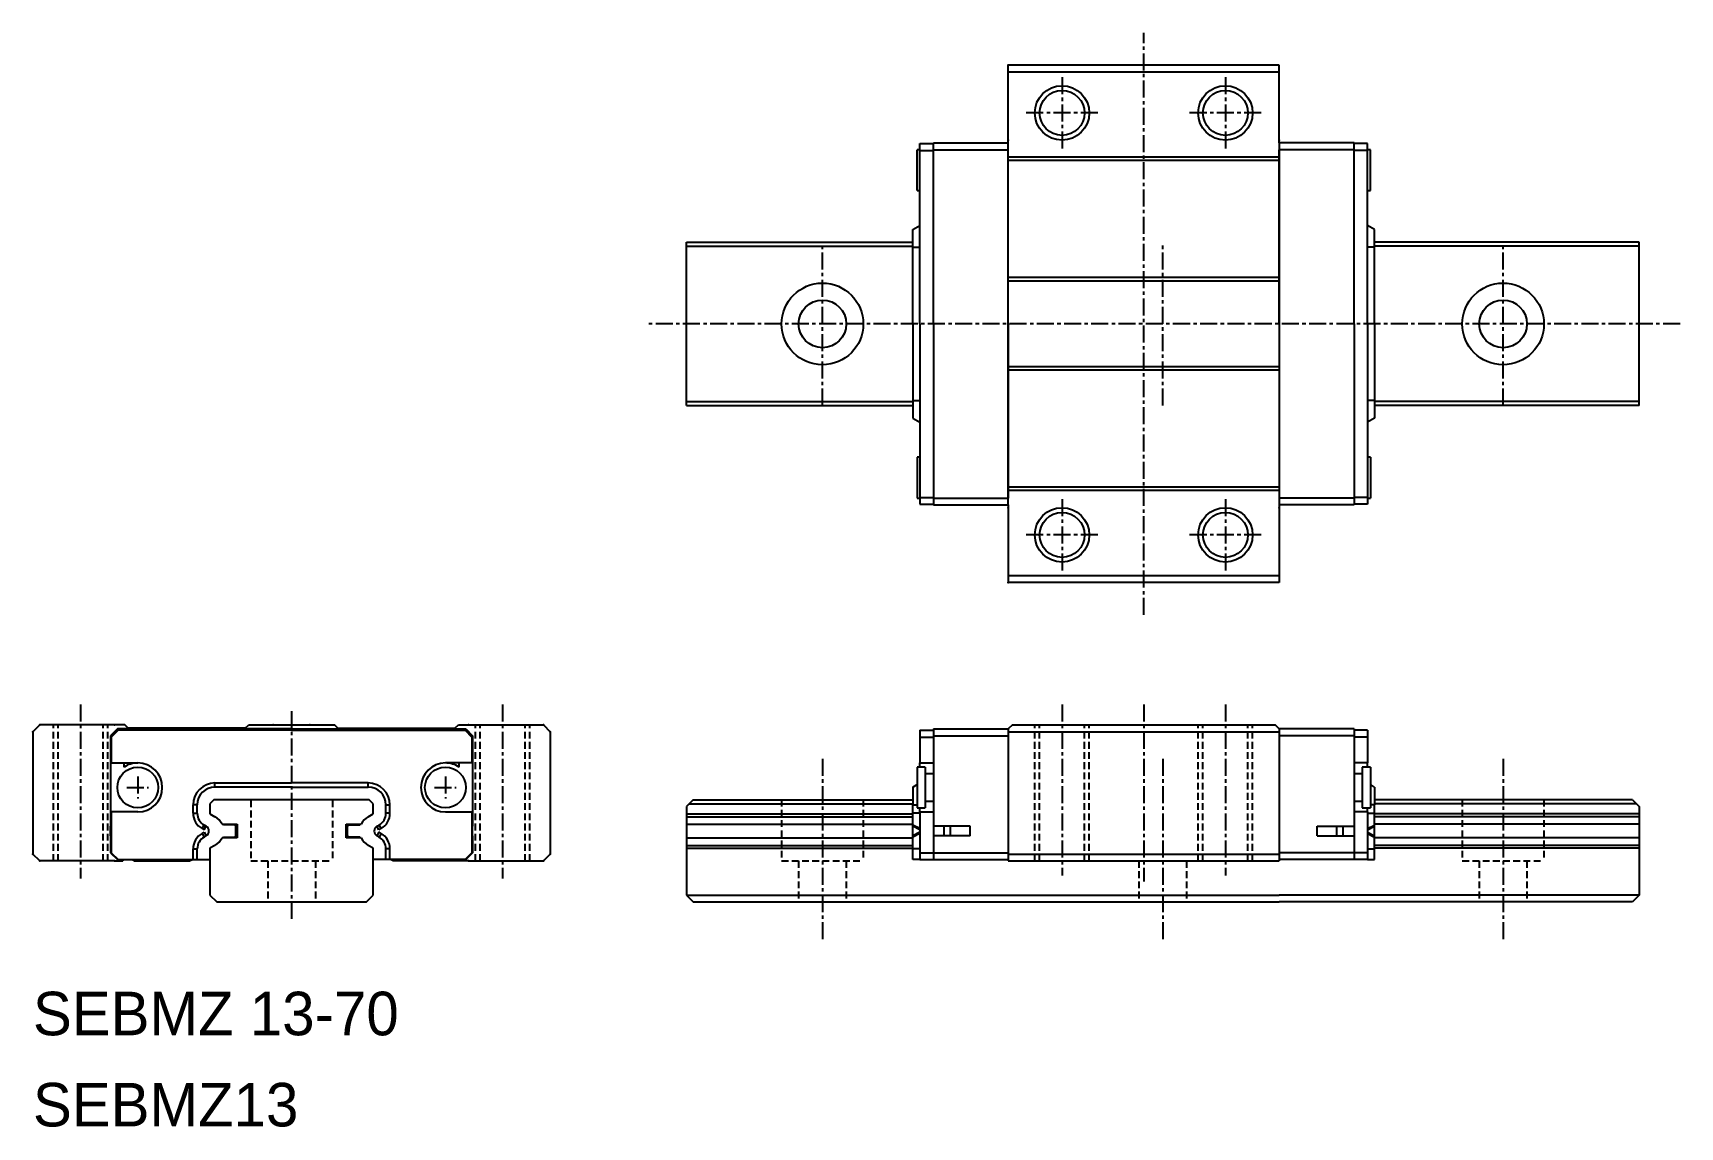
# Model space of a CAD drawing. Extents: x 10 to 131, y 10 to 90.
import ezdxf

# ---------------------------------------------------------------- set-up
doc = ezdxf.new("R2010")
doc.units = 0
doc.linetypes.add('CENTER', pattern=[2, 1.25, -0.25, 0.25, -0.25])
doc.linetypes.add('DASHED', pattern=[0.75, 0.5, -0.25])
doc.layers.get('0').update_dxf_attribs({"linetype": 'CONTINUOUS'})
doc.layers.add('CENTER', color=1, linetype='CENTER')

msp = doc.modelspace()

# ---------------------------------------------------------------- linework, layer by layer
at = {"color": 7, "linetype": 'CONTINUOUS'}
for p, q in [((101.55, 87.955), (81.65, 87.955)), ((81.65, 82.455), (81.65, 87.955)), ((101.55, 87.455), (81.65, 87.455)), ((101.55, 82.455), (101.55, 87.955)), ((81.65, 82.255), (81.65, 82.455)), ((101.55, 82.255), (101.55, 82.455)), ((75.15, 81.755), (74.95, 81.755)), ((74.95, 78.755), (74.95, 81.755)), ((75.15, 81.705), (75.15, 82.205)), ((75.15, 82.205), (76.15, 82.205)), ((75.15, 68.955), (75.15, 81.705)), ((75.15, 81.705), (76.15, 81.705)), ((76.15, 81.755), (76.15, 82.255)), ((76.15, 82.255), (81.65, 82.255)), ((76.15, 68.955), (76.15, 81.755)), ((76.15, 81.755), (81.65, 81.755)), ((81.65, 81.755), (81.65, 82.255)), ((81.65, 68.955), (81.65, 81.755)), ((81.65, 68.955), (81.65, 81.755)), ((101.55, 81.205), (81.65, 81.205)), ((101.55, 82.255), (101.55, 81.755)), ((107.05, 82.255), (101.55, 82.255)), ((101.55, 81.755), (101.55, 68.955)), ((101.55, 68.955), (101.55, 81.755)), ((107.05, 81.755), (101.55, 81.755)), ((107.05, 81.755), (107.05, 82.255)), ((108.05, 82.205), (107.05, 82.205)), ((107.05, 68.955), (107.05, 81.755)), ((108.05, 81.705), (107.05, 81.705)), ((108.05, 81.705), (108.05, 82.205)), ((108.25, 81.755), (108.05, 81.755)), ((108.05, 68.955), (108.05, 81.705)), ((108.25, 78.755), (108.25, 81.755)), ((101.55, 80.955), (81.65, 80.955)), ((74.95, 78.755), (75.15, 78.755)), ((108.05, 78.755), (108.25, 78.755)), ((74.65, 75.885), (75.15, 76.185)), ((74.65, 74.585), (74.65, 75.885)), ((108.55, 75.885), (108.05, 76.185)), ((108.55, 74.585), (108.55, 75.885)), ((58, 74.955), (74.65, 74.955)), ((58, 62.955), (58, 74.955)), ((58, 74.655), (74.65, 74.655)), ((74.65, 68.955), (74.65, 74.585)), ((74.65, 74.585), (75.15, 74.585)), ((108.55, 74.585), (108.05, 74.585)), ((128, 74.955), (108.55, 74.955)), ((128, 74.655), (108.55, 74.655)), ((108.55, 68.955), (108.55, 74.585)), ((128, 62.955), (128, 74.955)), ((101.55, 72.355), (81.65, 72.355)), ((101.55, 72.105), (81.65, 72.105)), ((74.65, 68.955), (74.65, 63.325)), ((75.15, 68.955), (75.15, 56.205)), ((76.15, 68.955), (76.15, 56.155)), ((81.65, 56.155), (81.65, 68.955)), ((81.65, 68.955), (81.65, 56.155)), ((101.55, 68.955), (101.55, 56.155)), ((101.55, 68.955), (101.55, 56.155)), ((107.05, 68.955), (107.05, 56.155)), ((108.05, 68.955), (108.05, 56.205)), ((108.55, 68.955), (108.55, 63.325)), ((101.55, 65.805), (81.65, 65.805)), ((101.55, 65.555), (81.65, 65.555)), ((58, 63.255), (74.65, 63.255)), ((58, 62.955), (74.65, 62.955)), ((74.65, 63.325), (75.15, 63.325)), ((74.65, 63.325), (74.65, 62.025)), ((108.55, 63.325), (108.05, 63.325)), ((108.55, 63.325), (108.55, 62.025)), ((128, 63.255), (108.55, 63.255)), ((128, 62.955), (108.55, 62.955)), ((74.65, 62.025), (75.15, 61.725)), ((108.55, 62.025), (108.05, 61.725)), ((74.95, 59.155), (74.95, 56.155)), ((75.15, 59.155), (74.95, 59.155)), ((108.25, 59.155), (108.05, 59.155)), ((108.25, 59.155), (108.25, 56.155)), ((101.55, 56.955), (81.65, 56.955)), ((74.95, 56.155), (75.15, 56.155)), ((75.15, 56.205), (76.15, 56.205)), ((75.15, 56.205), (75.15, 55.705)), ((75.15, 55.705), (76.15, 55.705)), ((76.15, 56.155), (81.65, 56.155)), ((76.15, 56.155), (76.15, 55.655)), ((101.55, 56.705), (81.65, 56.705)), ((81.65, 55.655), (81.65, 56.155)), ((107.05, 56.155), (101.55, 56.155)), ((101.55, 56.155), (101.55, 55.655)), ((108.05, 56.205), (107.05, 56.205)), ((107.05, 56.155), (107.05, 55.655)), ((108.05, 55.705), (107.05, 55.705)), ((108.05, 56.205), (108.05, 55.705)), ((108.05, 56.155), (108.25, 56.155)), ((76.15, 55.655), (81.65, 55.655)), ((81.65, 55.655), (81.65, 55.455)), ((81.65, 55.455), (81.65, 49.955)), ((107.05, 55.655), (101.55, 55.655)), ((101.55, 55.655), (101.55, 55.455)), ((101.55, 55.455), (101.55, 49.955)), ((101.55, 50.455), (81.65, 50.455)), ((101.55, 49.955), (81.65, 49.955)), ((10, 39), (10.5, 39.5)), ((10, 39), (10, 30)), ((16, 39.5), (10.5, 39.5)), ((16.2, 39.2), (15.7, 38.7)), ((16.25, 39.1), (15.75, 38.6)), ((16.75, 39.5), (16, 39.5)), ((29, 39.2), (16.2, 39.2)), ((29, 39.1), (16.25, 39.1)), ((17, 39.25), (16.75, 39.5)), ((25.6, 39.25), (17, 39.25)), ((25.6, 39.25), (25.85, 39.5)), ((25.85, 39.5), (27.65, 39.5)), ((27.65, 39.5), (30.35, 39.5)), ((27.65, 39.5), (30.35, 39.5)), ((29, 39.2), (41.8, 39.2)), ((29, 39.1), (41.75, 39.1)), ((30.35, 39.5), (32.15, 39.5)), ((32.4, 39.25), (32.15, 39.5)), ((32.4, 39.25), (41, 39.25)), ((41, 39.25), (41.25, 39.5)), ((41.25, 39.5), (42, 39.5)), ((41.75, 39.1), (42.25, 38.6)), ((41.8, 39.2), (42.3, 38.7)), ((42, 39.5), (47.5, 39.5)), ((47.5, 39.5), (48, 39)), ((48, 39), (48, 30)), ((75.15, 39.1), (75.15, 38.6)), ((75.15, 39.1), (76.15, 39.1)), ((76.15, 39.2), (81.65, 39.2)), ((76.15, 39.2), (76.15, 38.7)), ((81.95, 39.5), (81.65, 39.2)), ((81.65, 39.2), (81.65, 39)), ((81.65, 39), (101.55, 39)), ((81.65, 39), (81.65, 30)), ((81.95, 39.5), (101.25, 39.5)), ((101.55, 39.2), (101.25, 39.5)), ((107.05, 39.2), (101.55, 39.2)), ((101.55, 39.2), (101.55, 39)), ((101.55, 39), (101.55, 30)), ((107.05, 39.2), (107.05, 38.7)), ((108.05, 39.1), (107.05, 39.1)), ((108.05, 39.1), (108.05, 38.6)), ((15.7, 38.7), (15.7, 32.05)), ((15.75, 38.6), (15.75, 36.7)), ((42.25, 38.6), (42.25, 36.7)), ((42.3, 38.7), (42.3, 32.05)), ((75.15, 38.6), (76.15, 38.6)), ((75.15, 38.6), (75.15, 36.7)), ((76.15, 38.7), (76.15, 32.05)), ((76.15, 38.7), (81.65, 38.7)), ((107.05, 38.7), (101.55, 38.7)), ((107.05, 38.7), (107.05, 32.05)), ((108.05, 38.6), (107.05, 38.6)), ((108.05, 38.6), (108.05, 36.7)), ((15.75, 36.7), (17.7, 36.7)), ((16.7, 36.396663), (16.7, 36.7)), ((42.25, 36.7), (40.3, 36.7)), ((41.3, 36.396663), (41.3, 36.7)), ((75.55, 36.4), (74.95, 36.4)), ((74.95, 36.4), (74.95, 33.4)), ((75.15, 36.4), (75.15, 36.7)), ((75.15, 36.7), (76.15, 36.7)), ((75.55, 36.4), (75.55, 33.4)), ((108.05, 36.7), (107.05, 36.7)), ((108.25, 36.4), (107.65, 36.4)), ((107.65, 36.4), (107.65, 33.4)), ((108.05, 36.4), (108.05, 36.7)), ((108.25, 36.4), (108.25, 33.4)), ((23.37, 35.23), (29, 35.23)), ((23.37, 34.93), (23.37, 35.23)), ((34.63, 35.23), (29, 35.23)), ((34.63, 34.93), (34.63, 35.23)), ((74.65, 34.93), (74.95, 35.11)), ((76.15, 35.9), (75.55, 35.9)), ((107.65, 35.9), (107.05, 35.9)), ((108.55, 34.93), (108.25, 35.11)), ((23.3, 34), (23, 33.7)), ((29, 34), (23.3, 34)), ((29, 34.93), (23.37, 34.93)), ((29, 34.93), (34.63, 34.93)), ((34.7, 34), (29, 34)), ((35, 33.7), (34.7, 34)), ((58.5, 34), (58, 33.5)), ((58.5, 34), (74.65, 34)), ((74.65, 34.93), (74.65, 33.63)), ((75.55, 33.9), (76.15, 33.9)), ((107.05, 33.9), (107.65, 33.9)), ((108.55, 34.93), (108.55, 33.63)), ((127.5, 34), (108.55, 34)), ((127.5, 34), (128, 33.5)), ((17.7, 33.1), (15.75, 33.1)), ((15.75, 33.1), (15.75, 30.1)), ((22.07, 33.63), (21.77, 33.63)), ((21.77, 33.005322), (21.77, 33.63)), ((21.77, 33.005322), (22.07, 33.005322)), ((22.07, 33.005322), (22.07, 33.63)), ((23, 33.7), (23, 32.964907)), ((23, 32.964907), (23.3685, 32.752154)), ((34.6315, 32.752154), (35, 32.964907)), ((35, 32.964907), (35, 33.7)), ((35.93, 33.63), (36.23, 33.63)), ((35.93, 33.005322), (35.93, 33.63)), ((36.23, 33.005322), (35.93, 33.005322)), ((36.23, 33.005322), (36.23, 33.63)), ((40.3, 33.1), (42.25, 33.1)), ((42.25, 33.1), (42.25, 30.1)), ((58, 33.5), (58, 27)), ((58, 32.964907), (74.65, 32.964907)), ((58, 32.752154), (74.65, 32.752154)), ((58.2, 33.7), (74.65, 33.7)), ((74.65, 33.63), (74.95, 33.63)), ((74.65, 33.005322), (74.65, 33.63)), ((75.15, 33.005322), (74.65, 33.005322)), ((74.65, 32.139296), (74.65, 33.005322)), ((74.95, 33.4), (75.55, 33.4)), ((75.15, 33.1), (75.15, 33.4)), ((75.15, 33.1), (75.15, 30.1)), ((75.15, 33.1), (76.15, 33.1)), ((108.05, 33.1), (107.05, 33.1)), ((107.65, 33.4), (108.25, 33.4)), ((108.05, 33.1), (108.05, 33.4)), ((108.05, 33.1), (108.05, 30.1)), ((108.05, 33.005322), (108.55, 33.005322)), ((108.55, 33.63), (108.25, 33.63)), ((127.8, 33.7), (108.55, 33.7)), ((108.55, 33.005322), (108.55, 33.63)), ((108.55, 32.139296), (108.55, 33.005322)), ((128, 32.964907), (108.55, 32.964907)), ((128, 32.752154), (108.55, 32.752154)), ((128, 33.5), (128, 27)), ((15.7, 32.05), (15.75, 32.05)), ((15.7, 31.35), (15.7, 32.05)), ((22.42, 31.879489), (22.57, 32.139296)), ((22.42, 31.879489), (22.580883, 31.786603)), ((22.42, 31.520511), (22.575238, 31.610138)), ((22.42, 31.520511), (22.57, 31.260704)), ((22.730883, 32.04641), (22.57, 32.139296)), ((22.575238, 31.610138), (22.58675, 31.616785)), ((22.580994, 31.613206), (22.575238, 31.610138)), ((22.580883, 31.786603), (22.730883, 32.04641)), ((22.581105, 31.786475), (22.580883, 31.786603)), ((22.586638, 31.61671), (22.580994, 31.613206)), ((22.580994, 31.613206), (22.730883, 31.35359)), ((23.888805, 32.2), (25, 32.2)), ((23.966567, 32.200044), (23.988891, 32.150002)), ((24.8, 32.15), (23.988886, 32.15)), ((24.9, 31.35), (24.9, 32.05)), ((25, 32.2), (25, 31.2)), ((33, 32.2), (34.111195, 32.2)), ((33, 31.2), (33, 32.2)), ((33.1, 31.35), (33.1, 32.05)), ((33.2, 32.15), (34.011114, 32.15)), ((34.033433, 32.200044), (34.011109, 32.150002)), ((35.269117, 32.04641), (35.43, 32.139296)), ((35.419117, 31.786603), (35.269117, 32.04641)), ((35.419006, 31.613206), (35.269117, 31.35359)), ((35.424762, 31.610138), (35.41325, 31.616785)), ((35.413362, 31.61671), (35.419006, 31.613206)), ((35.418895, 31.786475), (35.419117, 31.786603)), ((35.419006, 31.613206), (35.424762, 31.610138)), ((35.58, 31.879489), (35.419117, 31.786603)), ((35.58, 31.520511), (35.424762, 31.610138)), ((35.58, 31.879489), (35.43, 32.139296)), ((35.58, 31.520511), (35.43, 31.260704)), ((42.3, 32.05), (42.25, 32.05)), ((42.3, 31.35), (42.3, 32.05)), ((58, 32.2), (74.65, 32.2)), ((74.65, 32.04641), (74.65, 32.139296)), ((75.15, 31.879489), (74.65, 32.139296)), ((74.65, 31.35359), (74.65, 32.04641)), ((75.15, 31.786603), (74.65, 32.04641)), ((75.149632, 31.613206), (74.65, 31.35359)), ((75.15, 31.520511), (74.65, 31.260704)), ((75.149632, 31.613206), (75.15, 31.610138)), ((78.85, 32.05), (76.15, 32.05)), ((76.15, 32.05), (76.15, 31.35)), ((76.95, 31.35), (76.95, 32.05)), ((77.410586, 31.35), (77.410586, 32.05)), ((78.85, 31.35), (78.85, 32.05)), ((104.35, 32.05), (107.05, 32.05)), ((104.35, 31.35), (104.35, 32.05)), ((105.789414, 31.35), (105.789414, 32.05)), ((106.25, 31.35), (106.25, 32.05)), ((107.05, 32.05), (107.05, 31.35)), ((108.05, 31.879489), (108.55, 32.139296)), ((108.05, 31.786603), (108.55, 32.04641)), ((108.050368, 31.613206), (108.05, 31.610138)), ((108.05, 31.520511), (108.55, 31.260704)), ((108.050368, 31.613206), (108.55, 31.35359)), ((128, 32.2), (108.55, 32.2)), ((108.55, 32.04641), (108.55, 32.139296)), ((108.55, 31.35359), (108.55, 32.04641)), ((15.7, 31.35), (15.75, 31.35)), ((15.7, 31.35), (15.7, 30.1)), ((21.77, 29.6), (21.77, 30.394678)), ((21.77, 30.394678), (22.07, 30.394678)), ((22.07, 29.6), (22.07, 30.394678)), ((22.57, 31.260704), (22.730883, 31.35359)), ((23.3685, 30.647846), (23, 30.435093)), ((23, 30.435093), (23, 27)), ((25, 31.2), (23.888805, 31.2)), ((23.966567, 31.199956), (23.988891, 31.249998)), ((23.988886, 31.25), (24.8, 31.25)), ((34.111195, 31.2), (33, 31.2)), ((34.011114, 31.25), (33.2, 31.25)), ((34.033433, 31.199956), (34.011109, 31.249998)), ((35, 30.435093), (34.6315, 30.647846)), ((35, 27), (35, 30.435093)), ((35.43, 31.260704), (35.269117, 31.35359)), ((35.93, 29.6), (35.93, 30.394678)), ((36.23, 30.394678), (35.93, 30.394678)), ((36.23, 29.6), (36.23, 30.394678)), ((42.3, 31.35), (42.25, 31.35)), ((42.3, 31.35), (42.3, 30.1)), ((58, 31.2), (74.65, 31.2)), ((58, 30.647846), (74.65, 30.647846)), ((58, 30.435093), (74.65, 30.435093)), ((74.65, 31.260704), (74.65, 31.35359)), ((74.65, 30.394678), (74.65, 31.260704)), ((74.65, 29.6), (74.65, 30.394678)), ((75.15, 30.394678), (74.65, 30.394678)), ((76.15, 31.35), (76.15, 30.1)), ((78.85, 31.35), (76.15, 31.35)), ((104.35, 31.35), (107.05, 31.35)), ((107.05, 31.35), (107.05, 30.1)), ((108.05, 30.394678), (108.55, 30.394678)), ((108.55, 31.260704), (108.55, 31.35359)), ((108.55, 30.394678), (108.55, 31.260704)), ((128, 31.2), (108.55, 31.2)), ((128, 30.647846), (108.55, 30.647846)), ((128, 30.435093), (108.55, 30.435093)), ((108.55, 29.6), (108.55, 30.394678)), ((10.5, 29.5), (10, 30)), ((16, 29.5), (10.5, 29.5)), ((15.7, 30.1), (16.2, 29.6)), ((15.75, 30.1), (16.25, 29.6)), ((16, 29.5), (16.6, 29.5)), ((16.2, 29.6), (16.25, 29.6)), ((16.25, 29.6), (21.77, 29.6)), ((17.4, 29.5), (21.5, 29.5)), ((21.5, 29.5), (21.72, 29.6)), ((21.77, 29.6), (22.07, 29.6)), ((22.07, 29.6), (23, 29.6)), ((35.93, 29.6), (35, 29.6)), ((36.23, 29.6), (35.93, 29.6)), ((41.75, 29.6), (36.23, 29.6)), ((36.472253, 29.5), (36.257803, 29.6)), ((42, 29.5), (36.472253, 29.5)), ((42.25, 30.1), (41.75, 29.6)), ((41.8, 29.6), (41.75, 29.6)), ((42.3, 30.1), (41.8, 29.6)), ((42, 29.5), (47.5, 29.5)), ((47.5, 29.5), (48, 30)), ((75.15, 29.6), (74.65, 29.6)), ((75.15, 30.1), (76.15, 30.1)), ((75.15, 30.1), (75.15, 29.6)), ((75.15, 29.6), (76.15, 29.6)), ((76.15, 30.1), (81.65, 30.1)), ((76.15, 30.1), (76.15, 29.6)), ((76.15, 29.6), (81.65, 29.6)), ((81.65, 30), (101.55, 30)), ((81.65, 30), (81.65, 29.5)), ((81.65, 29.5), (101.55, 29.5)), ((107.05, 30.1), (101.55, 30.1)), ((101.55, 30), (101.55, 29.5)), ((107.05, 29.6), (101.55, 29.6)), ((107.05, 30.1), (107.05, 29.6)), ((108.05, 30.1), (107.05, 30.1)), ((108.05, 29.6), (107.05, 29.6)), ((108.05, 30.1), (108.05, 29.6)), ((108.05, 29.6), (108.55, 29.6)), ((23, 27), (23.5, 26.5)), ((34.5, 26.5), (35, 27)), ((58, 27), (81.45, 27)), ((58, 27), (58.5, 26.5)), ((81.45, 27), (101.55, 27)), ((128, 27), (101.55, 27)), ((128, 27), (127.5, 26.5)), ((23.5, 26.5), (29, 26.5)), ((29, 26.5), (34.5, 26.5)), ((58.5, 26.5), (81.45, 26.5)), ((81.45, 26.5), (101.55, 26.5)), ((127.5, 26.5), (101.55, 26.5))]:
    msp.add_line(p, q, dxfattribs=at)
at = {"color": 3, "linetype": 'DASHED'}
for p, q in [((11.5, 29.5), (11.5, 39.5)), ((11.85, 29.5), (11.85, 39.5)), ((15.15, 29.5), (15.15, 39.5)), ((15.5, 29.5), (15.5, 39.5)), ((42.5, 29.5), (42.5, 39.5)), ((42.85, 29.5), (42.85, 39.5)), ((46.15, 29.5), (46.15, 39.5)), ((46.5, 29.5), (46.5, 39.5)), ((83.6, 29.5), (83.6, 39.5)), ((83.95, 29.5), (83.95, 39.5)), ((87.25, 29.5), (87.25, 39.5)), ((87.6, 29.5), (87.6, 39.5)), ((95.6, 29.5), (95.6, 39.5)), ((95.95, 29.5), (95.95, 39.5)), ((99.25, 29.5), (99.25, 39.5)), ((99.6, 29.5), (99.6, 39.5)), ((26, 33.95), (26, 29.5)), ((32, 33.95), (32, 29.5)), ((65, 34), (65, 29.5)), ((71, 34), (71, 29.5)), ((115, 34), (115, 29.5)), ((121, 34), (121, 29.5)), ((26, 29.5), (32, 29.5)), ((27.25, 29.5), (27.25, 26.5)), ((30.75, 29.5), (30.75, 26.5)), ((65, 29.5), (71, 29.5)), ((66.25, 29.5), (66.25, 26.5)), ((69.75, 29.5), (69.75, 26.5)), ((91.25, 29.5), (91.25, 26.5)), ((94.75, 29.5), (94.75, 26.5)), ((115, 29.5), (121, 29.5)), ((116.25, 29.5), (116.25, 26.5)), ((119.75, 29.5), (119.75, 26.5))]:
    msp.add_line(p, q, dxfattribs=at)
at = {"color": 3, "linetype": 'CONTINUOUS'}
for centre in [(85.6, 84.455), (97.6, 84.455), (85.6, 53.455), (97.6, 53.455)]:
    msp.add_circle(centre, 2, dxfattribs=at)
at = {"color": 7, "linetype": 'CONTINUOUS'}
for centre, radius in [((85.6, 84.455), 1.65), ((97.6, 84.455), 1.65), ((68, 68.955), 3), ((118, 68.955), 3), ((68, 68.955), 1.75), ((118, 68.955), 1.75), ((85.6, 53.455), 1.65), ((97.6, 53.455), 1.65), ((17.7, 34.9), 1.5), ((40.3, 34.9), 1.5)]:
    msp.add_circle(centre, radius, dxfattribs=at)
for centre, radius, start, end in [((17.7, 34.9), 1.8, 90, 123.748989), ((17.7, 34.9), 1.8, 270, 90), ((40.3, 34.9), 1.8, 90, 270), ((40.3, 34.9), 1.8, 56.251011, 90), ((23.370023, 33.629977), 1.600023, 90.000833, 179.999167), ((34.629977, 33.629977), 1.600023, 0.000833, 89.999167), ((23.37, 33.63), 1.3, 90, 180), ((34.63, 33.63), 1.3, 0, 90), ((23.07, 33.005322), 1.3, 180, 240), ((23.07, 33.005322), 1, 180, 240), ((22.7085, 31.609), 1.32, 26.597961, 60), ((35.2915, 31.609), 1.32, 120, 153.402039), ((34.93, 33.005322), 1, 300, 0), ((34.93, 33.005322), 1.3, 300, 0), ((23.07, 30.394678), 1.3, 120, 180), ((22.530883, 31.7), 0.4, 300, 60), ((24.8, 32.05), 0.1, 0, 90), ((33.2, 32.05), 0.1, 90, 180), ((35.469117, 31.7), 0.4, 120, 240), ((34.93, 30.394678), 1.3, 0, 60), ((23.07, 30.394678), 1, 120, 180), ((22.7085, 31.791), 1.32, 300, 333.402039), ((24.8, 31.35), 0.1, 270, 0), ((33.2, 31.35), 0.1, 180, 270), ((35.2915, 31.791), 1.32, 206.597961, 240), ((34.93, 30.394678), 1, 0, 60), ((17, 29.2), 0.5, 126.869898, 143.130102), ((17, 29.2), 0.5, 36.869898, 53.130102)]:
    msp.add_arc(centre, radius, start, end, dxfattribs=at)
for p in [(81.65, 87.955), (85.6, 84.455), (97.6, 84.455), (81.65, 82.455), (101.55, 82.455), (81.65, 55.455), (101.55, 55.455), (85.6, 53.455), (97.6, 53.455), (81.65, 49.955), (10, 39), (10.5, 39.5), (16, 39.5), (27.65, 39.5), (30.35, 39.5), (42, 39.5), (47.5, 39.5), (48, 39), (10, 30), (10.5, 29.5), (16, 29.5), (42, 29.5), (47.5, 29.5), (48, 30)]:
    msp.add_point(p, dxfattribs=at)
at = {"layer": 'CENTER', "color": 1, "linetype": 'CENTER'}
for p, q in [((91.6, 47.58), (91.6, 90.33)), ((85.6, 87.08), (85.6, 81.83)), ((97.6, 87.08), (97.6, 81.83)), ((88.225, 84.455), (82.975, 84.455)), ((100.225, 84.455), (94.975, 84.455)), ((68, 62.955), (68, 74.955)), ((93, 62.955), (93, 74.955)), ((118, 62.955), (118, 74.955)), ((131, 68.955), (55, 68.955)), ((85.6, 56.08), (85.6, 50.83)), ((97.6, 56.08), (97.6, 50.83)), ((88.225, 53.455), (82.975, 53.455)), ((100.225, 53.455), (94.975, 53.455)), ((13.5, 41), (13.5, 28.220868)), ((29, 40.5), (29, 25)), ((44.5, 41), (44.5, 28.220868)), ((85.6, 41), (85.6, 28.42265)), ((91.6, 41), (91.6, 28)), ((97.6, 41), (97.6, 28.42265)), ((68, 37), (68, 23.5)), ((93, 37), (93, 23.5)), ((118, 37), (118, 23.5)), ((17.7, 35.7), (17.7, 34.1)), ((40.3, 35.7), (40.3, 34.1)), ((16.9, 34.9), (18.5, 34.9)), ((39.5, 34.9), (41.1, 34.9))]:
    msp.add_line(p, q, dxfattribs=at)

# ---------------------------------------------------------------- texts
at = {"color": 7, "linetype": 'CONTINUOUS'}
for s, p in [('SEBMZ 13-70', (10, 16.696595)), ('SEBMZ13', (10, 10))]:
    msp.add_text(s, height=3.2, dxfattribs=at).set_placement(p)

doc.saveas('drawing.dxf')
